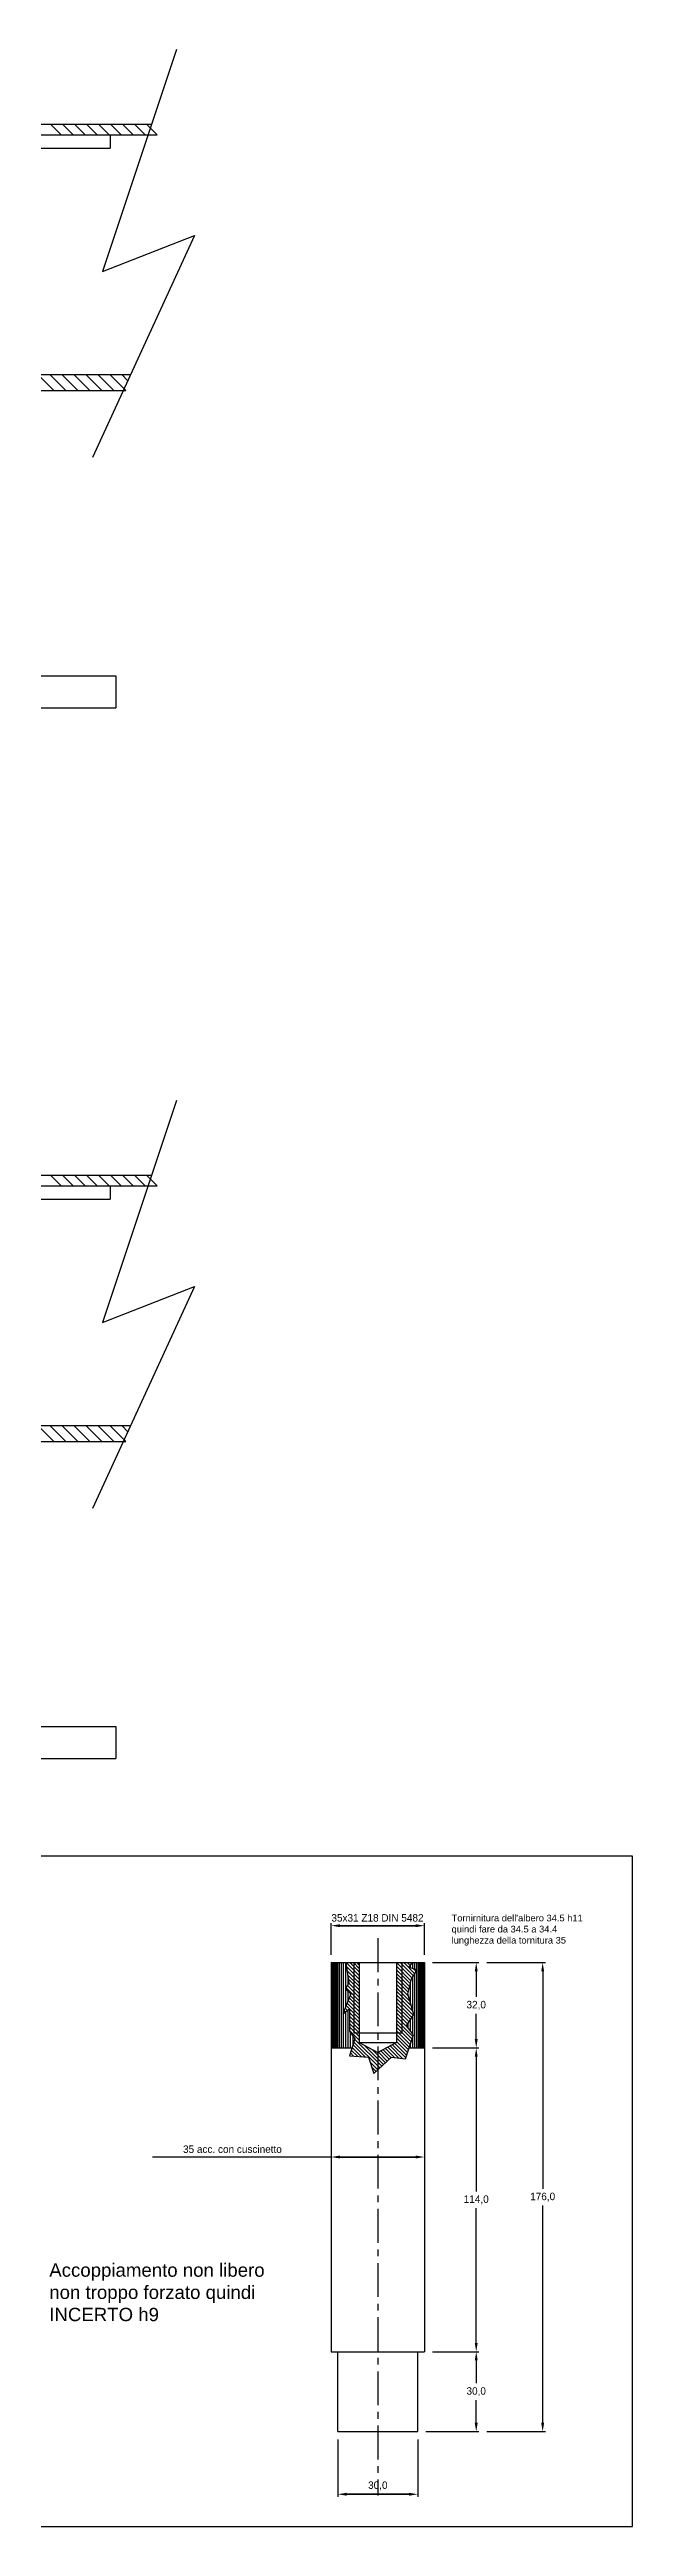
# Model space of a CAD drawing. Header units: millimetres. Extents: x -816 to 2660, y 734 to 4049.
# Drawn here: x 1478 to 1697, y 2460 to 3389 of the extents above; entities that cross this region are included whole.
import ezdxf

# ---------------------------------------------------------------- set-up
doc = ezdxf.new("R2010")
doc.units = ezdxf.units.MM
doc.header["$PDSIZE"] = -1
doc.linetypes.add('CENTER', pattern=[10.16, 6.35, -1.27, 1.27, -1.27])
doc.dimstyles.new('ISO-25', dxfattribs={"dimtxt": 2.5, "dimasz": 2.5, "dimexe": 1.25, "dimexo": 0.625, "dimtad": 1, "dimtxsty": 'Standard', "dimcen": 2.5, "dimadec": 0, "dimazin": 0, "dimtfac": 1, "dimtmove": 0, "dimatfit": 3, "dimfxl": 1, "dimarcsym": 0})

# ---------------------------------------------------------------- blocks, each defined once
blk = doc.blocks.new('*D21')
at = {"color": 0, "lineweight": -2}
for p, q in [((1586.43, 2492.15), (1586.43, 2470.65)), ((1616.43, 2492.15), (1616.43, 2470.65)), ((1589.73, 2471.65), (1613.13, 2471.65)), ((1613.13, 2471.65), (1589.73, 2471.65))]:
    blk.add_line(p, q, dxfattribs=at)
at = {"color": 0}
for points in [[(1589.73, 2472.2), (1589.73, 2471.1), (1586.43, 2471.65)], [(1613.13, 2471.1), (1613.13, 2472.2), (1616.43, 2471.65)]]:
    blk.add_solid(points, dxfattribs=at)
at = {"layer": 'Defpoints', "color": 0}
for p in [(1586.43, 2495.15), (1616.43, 2495.15), (1616.43, 2471.65)]:
    blk.add_point(p, dxfattribs=at)
at = {"color": 0, "insert": (1601.43, 2474.8), "char_height": 2.8, "attachment_point": 5}
blk.add_mtext('30,0', dxfattribs=at)
blk = doc.blocks.new('*D22')
at = {"color": 0, "lineweight": -2}
for p, q in [((1621.93, 2525.15), (1639.33, 2525.15)), ((1638.33, 2521.85), (1638.33, 2513.31)), ((1638.33, 2498.45), (1638.33, 2506.99)), ((1619.43, 2495.15), (1639.33, 2495.15))]:
    blk.add_line(p, q, dxfattribs=at)
at = {"color": 0}
for points in [[(1638.88, 2521.85), (1637.78, 2521.85), (1638.33, 2525.15)], [(1637.78, 2498.45), (1638.88, 2498.45), (1638.33, 2495.15)]]:
    blk.add_solid(points, dxfattribs=at)
at = {"layer": 'Defpoints', "color": 0}
for p in [(1618.93, 2525.15), (1638.33, 2525.15), (1616.43, 2495.15)]:
    blk.add_point(p, dxfattribs=at)
at = {"color": 0, "insert": (1638.33, 2510.15), "char_height": 2.8, "attachment_point": 5}
blk.add_mtext('30,0', dxfattribs=at)
blk = doc.blocks.new('*D23')
at = {"color": 0, "lineweight": -2}
for p, q in [((1621.93, 2639.15), (1639.33, 2639.15)), ((1638.33, 2635.85), (1638.33, 2585.31)), ((1638.33, 2528.45), (1638.33, 2578.99)), ((1628.36, 2525.15), (1639.33, 2525.15))]:
    blk.add_line(p, q, dxfattribs=at)
at = {"color": 0}
for points in [[(1638.88, 2635.85), (1637.78, 2635.85), (1638.33, 2639.15)], [(1637.78, 2528.45), (1638.88, 2528.45), (1638.33, 2525.15)]]:
    blk.add_solid(points, dxfattribs=at)
at = {"layer": 'Defpoints', "color": 0}
for p in [(1618.93, 2639.15), (1638.33, 2639.15), (1625.36, 2525.15)]:
    blk.add_point(p, dxfattribs=at)
at = {"color": 0, "insert": (1638.33, 2582.15), "char_height": 2.8, "attachment_point": 5}
blk.add_mtext('114,0', dxfattribs=at)
blk = doc.blocks.new('*D24')
at = {"color": 0, "lineweight": -2}
for p, q in [((1621.93, 2671.15), (1639.33, 2671.15)), ((1638.33, 2667.85), (1638.33, 2658.31)), ((1638.33, 2642.45), (1638.33, 2651.99)), ((1622.93, 2639.15), (1639.33, 2639.15))]:
    blk.add_line(p, q, dxfattribs=at)
at = {"color": 0}
for points in [[(1638.88, 2667.85), (1637.78, 2667.85), (1638.33, 2671.15)], [(1637.78, 2642.45), (1638.88, 2642.45), (1638.33, 2639.15)]]:
    blk.add_solid(points, dxfattribs=at)
at = {"layer": 'Defpoints', "color": 0}
for p in [(1618.93, 2671.15), (1638.33, 2671.15), (1619.93, 2639.15)]:
    blk.add_point(p, dxfattribs=at)
at = {"color": 0, "insert": (1638.33, 2655.15), "char_height": 2.8, "attachment_point": 5}
blk.add_mtext('32,0', dxfattribs=at)
blk = doc.blocks.new('*D25')
at = {"color": 0, "lineweight": -2}
for p, q in [((1642.33, 2671.15), (1664.25, 2671.15)), ((1663.25, 2667.85), (1663.25, 2586.31)), ((1663.25, 2498.45), (1663.25, 2579.99)), ((1642.33, 2495.15), (1664.25, 2495.15))]:
    blk.add_line(p, q, dxfattribs=at)
at = {"color": 0}
for points in [[(1663.8, 2667.85), (1662.7, 2667.85), (1663.25, 2671.15)], [(1662.7, 2498.45), (1663.8, 2498.45), (1663.25, 2495.15)]]:
    blk.add_solid(points, dxfattribs=at)
at = {"layer": 'Defpoints', "color": 0}
for p in [(1639.33, 2671.15), (1663.25, 2671.15), (1639.33, 2495.15)]:
    blk.add_point(p, dxfattribs=at)
at = {"color": 0, "insert": (1663.25, 2583.15), "char_height": 2.8, "attachment_point": 5}
blk.add_mtext('176,0', dxfattribs=at)
blk = doc.blocks.new('*D26')
at = {"color": 0, "lineweight": -2}
for p, q in [((1583.93, 2674.15), (1583.93, 2686.02)), ((1615.63, 2685.02), (1587.23, 2685.02)), ((1587.23, 2685.02), (1615.63, 2685.02)), ((1618.93, 2674.15), (1618.93, 2686.02))]:
    blk.add_line(p, q, dxfattribs=at)
at = {"color": 0}
for points in [[(1587.23, 2685.57), (1587.23, 2684.47), (1583.93, 2685.02)], [(1615.63, 2684.47), (1615.63, 2685.57), (1618.93, 2685.02)]]:
    blk.add_solid(points, dxfattribs=at)
at = {"layer": 'Defpoints', "color": 0}
for p in [(1583.93, 2685.02), (1583.93, 2671.15), (1618.93, 2671.15)]:
    blk.add_point(p, dxfattribs=at)
at = {"color": 0, "insert": (1601.3, 2687.95), "char_height": 2.8, "attachment_point": 5}
blk.add_mtext('35x31 Z18 DIN 5482', dxfattribs=at)
blk = doc.blocks.new('*D27')
at = {"color": 0, "lineweight": -2}
for p, q in [((1583.93, 2598.21), (1516.92, 2598.21)), ((1583.93, 2600.49), (1583.93, 2597.21)), ((1587.23, 2598.21), (1615.63, 2598.21)), ((1615.63, 2598.21), (1587.23, 2598.21)), ((1618.93, 2600.49), (1618.93, 2597.21))]:
    blk.add_line(p, q, dxfattribs=at)
at = {"color": 0}
for points in [[(1587.23, 2598.76), (1587.23, 2597.65), (1583.93, 2598.21)], [(1615.63, 2597.65), (1615.63, 2598.76), (1618.93, 2598.21)]]:
    blk.add_solid(points, dxfattribs=at)
at = {"layer": 'Defpoints', "color": 0}
for p in [(1583.93, 2603.49), (1618.93, 2603.49), (1618.93, 2598.21)]:
    blk.add_point(p, dxfattribs=at)
at = {"color": 0, "insert": (1546.91, 2601.13), "char_height": 2.8, "attachment_point": 5}
blk.add_mtext('35 acc. con cuscinetto', dxfattribs=at)

msp = doc.modelspace()

# ---------------------------------------------------------------- hatches: boundary and pattern name
h = msp.add_hatch()
h.set_pattern_fill('ANSI31', color=256, scale=0.3, angle=90, style=0)
h.set_pattern_definition([(135, (-51.6095, -267.5776), (-0.6735192, -0.6735192), [])])
h.paths.add_polyline_path([(1614, 2664.94), (1616.21, 2668.46), (1613.09, 2669.37), (1614.4, 2671.15), (1610.43, 2671.15), (1610.43, 2644.77), (1608.43, 2644.77), (1608.43, 2641.15), (1601.43, 2637.44), (1601.43, 2630.92), (1606.54, 2635.72), (1611.78, 2635.11), (1614.8, 2644.08), (1612.18, 2647.5), (1614.9, 2651.74), (1612.69, 2659.39)])
h.paths.add_polyline_path([(1592.43, 2644.77), (1592.43, 2671.15), (1589.41, 2671.15), (1590.52, 2663.52), (1589.31, 2661.31), (1591.33, 2659.39), (1588.39, 2652.15), (1588.39, 2652), (1590.82, 2653.85), (1590.82, 2645.49), (1592.84, 2642.57), (1590.82, 2636.22), (1597.88, 2635.72), (1599.99, 2629.57), (1601.43, 2630.92), (1601.43, 2637.44), (1594.43, 2641.15), (1594.43, 2644.77)])
h.paths.add_polyline_path([(1610.43, 2644.77), (1610.43, 2671.15), (1608.43, 2671.15), (1608.43, 2644.77)], flags=16)
h.paths.add_polyline_path([(1594.43, 2644.77), (1594.43, 2671.15), (1592.43, 2671.15), (1592.43, 2644.77)], flags=16)

# ---------------------------------------------------------------- linework, layer by layer
at = {"color": 5}
for p, q in [((1525.98, 3389.14), (1498.21, 3305.81)), ((1532.74, 3319.33), (1494.45, 3236)), ((1498.21, 3305.81), (1532.74, 3319.33)), ((1525.98, 2994.74), (1498.21, 2911.41)), ((1532.74, 2924.92), (1494.45, 2841.6)), ((1498.21, 2911.41), (1532.74, 2924.92))]:
    msp.add_line(p, q, dxfattribs=at)
at = {"color": 7, "linetype": 'Continuous', "lineweight": 25}
for p, q in [((1256.77, 3357.14), (1518.65, 3357.14)), ((1258.13, 3361.14), (1516.65, 3361.14)), ((1501.04, 3357.14), (1501.04, 3352.14)), ((1255.06, 3352.14), (1501.04, 3352.14)), ((1442.82, 3267.14), (1508.76, 3267.14)), ((1442.82, 3261.14), (1506.88, 3261.14)), ((1473.32, 3154.14), (1503.14, 3154.14)), ((1503.14, 3154.14), (1503.14, 3142.14)), ((1410.52, 3142.14), (1503.14, 3142.14)), ((1258.13, 2966.73), (1516.65, 2966.73)), ((1255.06, 2957.73), (1501.04, 2957.73)), ((1256.77, 2962.73), (1518.65, 2962.73)), ((1501.04, 2962.73), (1501.04, 2957.73)), ((1442.82, 2872.73), (1508.76, 2872.73)), ((1442.82, 2866.73), (1506.88, 2866.73)), ((1473.32, 2759.73), (1503.14, 2759.73)), ((1503.14, 2759.73), (1503.14, 2747.73)), ((1410.52, 2747.73), (1503.14, 2747.73))]:
    msp.add_line(p, q, dxfattribs=at)
at = {"color": 7, "linetype": 'Continuous', "lineweight": 18}
for p, q in [((1478.73, 3361.14), (1482.73, 3357.14)), ((1483.22, 3361.14), (1487.22, 3357.14)), ((1487.71, 3361.14), (1491.71, 3357.14)), ((1492.2, 3361.14), (1496.2, 3357.14)), ((1496.69, 3361.14), (1500.69, 3357.14)), ((1501.18, 3361.14), (1505.18, 3357.14)), ((1505.67, 3361.14), (1509.67, 3357.14)), ((1510.16, 3361.14), (1514.16, 3357.14)), ((1514.65, 3361.14), (1518.65, 3357.14)), ((1473.94, 3267.14), (1479.94, 3261.14)), ((1478.43, 3267.14), (1484.43, 3261.14)), ((1482.92, 3267.14), (1488.92, 3261.14)), ((1487.41, 3267.14), (1493.41, 3261.14)), ((1491.9, 3267.14), (1497.9, 3261.14)), ((1496.39, 3267.14), (1502.39, 3261.14)), ((1500.88, 3267.14), (1506.88, 3261.14)), ((1505.37, 3267.14), (1507.69, 3264.82)), ((1478.73, 2966.73), (1482.73, 2962.73)), ((1483.22, 2966.73), (1487.22, 2962.73)), ((1487.71, 2966.73), (1491.71, 2962.73)), ((1492.2, 2966.73), (1496.2, 2962.73)), ((1496.69, 2966.73), (1500.69, 2962.73)), ((1501.18, 2966.73), (1505.18, 2962.73)), ((1505.67, 2966.73), (1509.67, 2962.73)), ((1510.16, 2966.73), (1514.16, 2962.73)), ((1514.65, 2966.73), (1518.65, 2962.73)), ((1473.94, 2872.73), (1479.94, 2866.73)), ((1478.43, 2872.73), (1484.43, 2866.73)), ((1482.92, 2872.73), (1488.92, 2866.73)), ((1487.41, 2872.73), (1493.41, 2866.73)), ((1491.9, 2872.73), (1497.9, 2866.73)), ((1496.39, 2872.73), (1502.39, 2866.73)), ((1500.88, 2872.73), (1506.88, 2866.73)), ((1505.37, 2872.73), (1507.69, 2870.41))]:
    msp.add_line(p, q, dxfattribs=at)
at = {"color": 5, "linetype": 'CENTER', "ltscale": 2}
msp.add_line((1601.43, 2680.33), (1601.43, 2471.17), dxfattribs=at)
for p, q in [((1583.93, 2671.15), (1618.93, 2671.15)), ((1583.93, 2671.15), (1583.93, 2525.15)), ((1584.43, 2671.15), (1584.43, 2639.15)), ((1584.86, 2671.15), (1584.86, 2639.15)), ((1585.31, 2671.15), (1585.31, 2639.15)), ((1585.79, 2671.15), (1585.79, 2639.15)), ((1586.32, 2671.15), (1586.32, 2639.15)), ((1586.96, 2671.15), (1586.96, 2639.15)), ((1587.65, 2671.15), (1587.65, 2639.15)), ((1588.39, 2671.15), (1588.39, 2639.15)), ((1589.26, 2671.15), (1589.26, 2654.29)), ((1589.41, 2671.15), (1590.52, 2663.52)), ((1594.43, 2671.15), (1594.43, 2641.15)), ((1608.43, 2671.15), (1608.43, 2641.15)), ((1613.09, 2669.37), (1614.4, 2671.15)), ((1616.21, 2668.46), (1613.09, 2669.37)), ((1613.61, 2670.07), (1613.61, 2669.22)), ((1614, 2664.94), (1616.21, 2668.46)), ((1614.47, 2671.15), (1614.47, 2668.97)), ((1615.21, 2671.15), (1615.21, 2668.75)), ((1615.91, 2671.15), (1615.91, 2668.55)), ((1615.91, 2667.97), (1615.91, 2639.15)), ((1616.54, 2671.15), (1616.54, 2639.15)), ((1617.07, 2671.15), (1617.07, 2639.15)), ((1617.56, 2671.15), (1617.56, 2639.15)), ((1618, 2671.15), (1618, 2639.15)), ((1618.43, 2671.15), (1618.43, 2639.15)), ((1618.93, 2671.15), (1618.93, 2525.15)), ((1591.33, 2659.39), (1588.31, 2651.94)), ((1590.52, 2663.52), (1589.31, 2661.31)), ((1589.31, 2661.31), (1591.33, 2659.39)), ((1590.17, 2665.97), (1590.17, 2662.87)), ((1590.17, 2660.5), (1590.17, 2656.53)), ((1591.1, 2659.61), (1591.1, 2658.82)), ((1612.69, 2659.39), (1614, 2664.94)), ((1614.9, 2651.74), (1612.69, 2659.39)), ((1613.61, 2663.27), (1613.61, 2656.22)), ((1614.47, 2665.69), (1614.47, 2653.23)), ((1615.21, 2666.87), (1615.21, 2639.15)), ((1588.31, 2651.94), (1590.82, 2653.85)), ((1589.26, 2652.66), (1589.26, 2639.15)), ((1590.17, 2653.35), (1590.17, 2639.15)), ((1590.82, 2653.85), (1590.82, 2645.49)), ((1612.18, 2647.5), (1614.9, 2651.74)), ((1613.61, 2649.72), (1613.61, 2645.65)), ((1614.47, 2651.06), (1614.47, 2644.51)), ((1590.82, 2645.49), (1592.84, 2642.57)), ((1592.84, 2642.57), (1590.82, 2636.22)), ((1591.1, 2645.09), (1591.1, 2639.15)), ((1592.11, 2643.62), (1592.11, 2640.27)), ((1592.43, 2644.77), (1610.43, 2644.77)), ((1594.43, 2641.15), (1601.43, 2637.44)), ((1594.43, 2641.15), (1608.43, 2641.15)), ((1608.43, 2641.15), (1601.43, 2637.44)), ((1611.78, 2635.11), (1614.8, 2644.08)), ((1614.8, 2644.08), (1612.18, 2647.5)), ((1612.7, 2648.3), (1612.7, 2646.83)), ((1613.61, 2640.52), (1613.61, 2639.15)), ((1614.47, 2643.09), (1614.47, 2639.15)), ((1583.93, 2639.15), (1591.76, 2639.15)), ((1590.82, 2636.22), (1597.88, 2635.72)), ((1597.88, 2635.72), (1599.99, 2629.57)), ((1599.99, 2629.57), (1606.54, 2635.72)), ((1606.54, 2635.72), (1611.78, 2635.11)), ((1613.14, 2639.15), (1618.93, 2639.15)), ((1583.93, 2525.15), (1618.93, 2525.15)), ((1586.43, 2495.15), (1586.43, 2525.15)), ((1616.43, 2495.15), (1616.43, 2525.15)), ((1586.43, 2495.15), (1616.43, 2495.15))]:
    msp.add_line(p, q)
at = {"color": 5, "ltscale": 2}
for p, q in [((1592.43, 2671.15), (1592.43, 2644.77)), ((1610.43, 2671.15), (1610.43, 2644.77))]:
    msp.add_line(p, q, dxfattribs=at)
msp.add_lwpolyline([(1270.38, 2711.12), (1270.38, 2459.56), (1696.91, 2459.56), (1696.91, 2711.12)], close=True)

# ---------------------------------------------------------------- texts
at = {"attachment_point": 1}
for s, insert, char_height, width in [("{\\f@Arial Unicode MS|b0|i0|c0|p0;Tornirnitura dell'albero 34.5 h11\\Pquindi fare da 34.5 a 34.4\\Plunghezza della tornitura 35}", (1629.09, 2689.15), 2.5, 54.666), ('{\\f@Arial Unicode MS|b0|i0|c0|p0;Accoppiamento non libero non troppo forzato quindi INCERTO h9}', (1478.22, 2558.28), 5, 91.2354)]:
    msp.add_mtext(s, dxfattribs=dict(at, insert=insert, char_height=char_height, width=width))

# ---------------------------------------------------------------- dimensions: what is measured, and where the dimension line sits
at = {"color": 5}
for base, p1, p2, text, picture, middle in [((1583.93, 2685.02), (1618.93, 2671.15), (1583.93, 2671.15), '35x31 Z18 DIN 5482', '*D26', (1601.3, 2685.02)), ((1618.93, 2598.21), (1583.93, 2603.49), (1618.93, 2603.49), '35 acc. con cuscinetto', '*D27', (1546.91, 2598.21))]:
    dim = msp.add_linear_dim(base=base, p1=p1, p2=p2, text=text, dimstyle='ISO-25', override={"dimtxt": 2.8, "dimasz": 3.302, "dimexe": 1, "dimexo": 3, "dimgap": 1.524, "dimtih": 1, "dimtoh": 1, "dimdec": 1, "dimzin": 1, "dimadec": 2, "dimtzin": 1}, dxfattribs=at)
    dim.commit()
    dim.dimension.update_dxf_attribs({"geometry": picture, "text_midpoint": middle, "dimtype": 160})
for base, p1, p2, picture, middle in [((1638.33, 2671.15), (1619.93, 2639.15), (1618.93, 2671.15), '*D24', (1638.33, 2655.15)), ((1663.25, 2671.15), (1639.33, 2495.15), (1639.33, 2671.15), '*D25', (1663.25, 2583.15)), ((1638.33, 2639.15), (1625.36, 2525.15), (1618.93, 2639.15), '*D23', (1638.33, 2582.15)), ((1638.33, 2525.15), (1616.43, 2495.15), (1618.93, 2525.15), '*D22', (1638.33, 2510.15))]:
    dim = msp.add_linear_dim(base=base, p1=p1, p2=p2, angle=90, dimstyle='ISO-25', override={"dimtxt": 2.8, "dimasz": 3.302, "dimexe": 1, "dimexo": 3, "dimgap": 1.524, "dimtih": 1, "dimtoh": 1, "dimdec": 1, "dimzin": 1, "dimadec": 2, "dimtzin": 1}, dxfattribs=at)
    dim.commit()
    dim.dimension.update_dxf_attribs({"geometry": picture, "text_midpoint": middle})
dim = msp.add_linear_dim(base=(1616.43, 2471.65), p1=(1586.43, 2495.15), p2=(1616.43, 2495.15), dimstyle='ISO-25', override={"dimtxt": 2.8, "dimasz": 3.302, "dimexe": 1, "dimexo": 3, "dimgap": 1.524, "dimtih": 1, "dimtoh": 1, "dimdec": 1, "dimzin": 1, "dimadec": 2, "dimtzin": 1}, dxfattribs=at)
dim.commit()
dim.dimension.update_dxf_attribs({"geometry": '*D21', "text_midpoint": (1601.43, 2474.8)})

doc.saveas('drawing.dxf')
